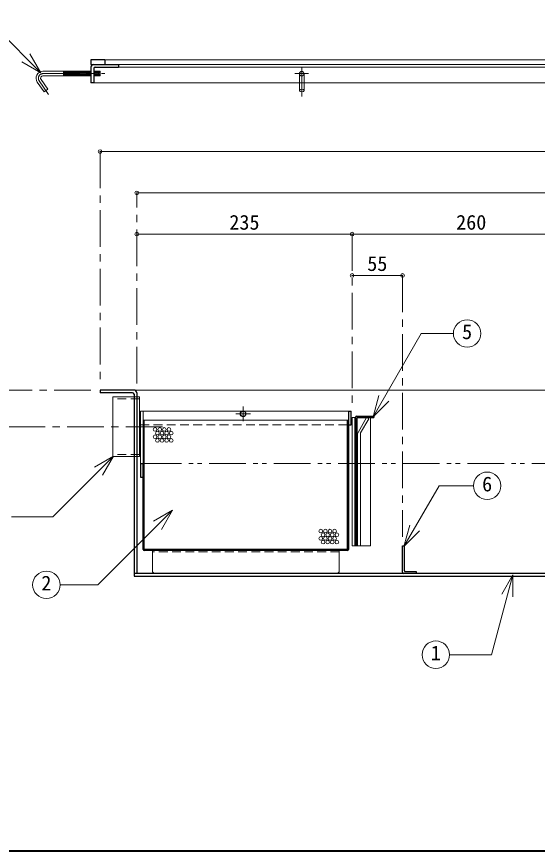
# Model space of a CAD drawing. Units: millimetres at full size, sheet at 1:8. Extents: x -1700 to 1540, y -1124 to 1124.
# Drawn here: x -981 to -413, y -1124 to -214 of the extents above; entities that cross this region are included whole.
import ezdxf
from ezdxf.enums import TextEntityAlignment as Align

# ---------------------------------------------------------------- set-up
doc = ezdxf.new("R2010")
doc.units = ezdxf.units.MM
doc.header["$LTSCALE"] = 8
doc.header["$PDMODE"] = 32
doc.header["$PDSIZE"] = 4
for name, pattern in [('CHAIN1', [8, 5, -1, 1, -1]), ('DASHED1', [1.8, 1.2, -0.6]), ('DOUBLE_CHAIN1', [8.8, 5, -1, 0.6, -0.6, 0.6, -1])]:
    doc.linetypes.add(name, pattern=pattern)
doc.layers.add('0-A', color=4, linetype='Continuous', lineweight=9)
doc.styles.add('ＭＳ ゴシック', font='')
doc.styles.get('ＭＳ ゴシック').set_extended_font_data('MS Gothic')

msp = doc.modelspace()

# ---------------------------------------------------------------- linework, layer by layer
at = {"layer": '0-A', "color": 7, "lineweight": 18}
for p, q in [((-954.62, -275.302), (-1016.016, -213.905)), ((-954.62, -275.302), (-966.62, -254.517)), ((-954.62, -275.302), (-975.405, -263.302)), ((185.163, -260.985), (-884.837, -260.985)), ((-869.837, -265.985), (170.163, -265.985)), ((-869.837, -268.985), (170.163, -268.985)), ((-952.232, -273.485), (-899.837, -273.485)), ((-952.232, -278.485), (-899.837, -278.485)), ((-896.837, -273.485), (-889.736, -273.485)), ((-896.837, -278.485), (-889.736, -278.485)), ((-889.736, -273.485), (-889.736, -278.485)), ((-958.376, -285.287), (-950.933, -295.917)), ((-954.28, -282.419), (-946.837, -293.049)), ((-946.837, -293.049), (-950.933, -295.917)), ((-591.912, -650.234), (-539.433, -559.337)), ((-539.433, -559.337), (-504.38, -559.337)), ((-591.912, -650.234), (-585.701, -627.052)), ((-852.837, -628.485), (-875.837, -628.485)), ((-875.837, -693.485), (-875.837, -628.485)), ((-846.837, -628.485), (-849.837, -628.485)), ((-846.837, -693.485), (-846.837, -628.485)), ((-591.912, -650.234), (-574.942, -633.263)), ((-845.837, -643.985), (-845.837, -700.985)), ((-845.837, -643.985), (-842.837, -643.985)), ((-842.837, -700.985), (-842.837, -643.985)), ((-842.837, -653.985), (-841.837, -653.985)), ((-841.837, -705.985), (-841.837, -653.985)), ((-614.837, -650.985), (-614.837, -790.985)), ((-611.837, -650.985), (-614.837, -650.985)), ((-611.837, -650.985), (-611.837, -790.985)), ((-608.435, -667.289), (-599.022, -650.985)), ((-605.636, -667.637), (-596.772, -652.284)), ((-599.022, -650.985), (-596.772, -652.284)), ((-608.837, -668.789), (-608.837, -790.985)), ((-605.837, -668.387), (-605.837, -790.985)), ((-875.356, -693.069), (-941.482, -759.195)), ((-875.356, -693.069), (-896.141, -705.069)), ((-875.356, -693.069), (-887.356, -713.853)), ((-852.837, -693.485), (-875.837, -693.485)), ((-846.837, -693.485), (-849.837, -693.485)), ((-558.27, -791.587), (-520.051, -725.389)), ((-520.051, -725.389), (-482.513, -725.389)), ((-810.972, -752.136), (-892.233, -833.397)), ((-810.972, -752.136), (-831.757, -764.136)), ((-810.972, -752.136), (-822.972, -772.921)), ((-986.593, -759.195), (-941.482, -759.195)), ((-558.27, -791.587), (-552.059, -768.405)), ((-558.27, -791.587), (-541.3, -774.616)), ((-614.837, -790.985), (-611.837, -790.985)), ((-608.837, -790.985), (-605.837, -790.985)), ((-832.837, -817.985), (-832.837, -795.985)), ((-628.825, -817.985), (-628.825, -795.985)), ((-439.361, -822.664), (-462.654, -909.594)), ((-439.361, -822.664), (-451.361, -843.448)), ((-439.361, -822.664), (-439.361, -846.664)), ((-933.463, -833.397), (-892.233, -833.397)), ((-508.523, -909.594), (-462.654, -909.594))]:
    msp.add_line(p, q, dxfattribs=at)
at = {"layer": '0-A', "color": 5, "lineweight": 25}
for p, q in [((-884.837, -260.985), (-899.837, -260.985)), ((-899.837, -260.985), (-899.837, -265.985)), ((-884.837, -260.985), (-884.837, -265.985)), ((-899.837, -265.985), (-869.837, -265.985)), ((-899.837, -268.985), (-899.837, -285.985)), ((-896.837, -270.485), (-896.837, -285.985)), ((-895.337, -268.985), (-869.837, -268.985)), ((-869.837, -265.985), (-869.837, -268.985)), ((-896.837, -285.985), (-899.837, -285.985)), ((-852.837, -620.985), (-889.837, -620.985)), ((-889.837, -620.985), (-889.837, -623.985)), ((-854.337, -623.985), (-889.837, -623.985)), ((-852.837, -625.485), (-852.837, -823.985)), ((-849.837, -623.985), (-849.837, -820.985)), ((-618.825, -643.985), (-618.825, -794.985)), ((-618.825, -643.985), (-615.837, -643.985)), ((-615.837, -658.985), (-615.837, -643.985)), ((-619.825, -653.985), (-618.825, -653.985)), ((-619.825, -794.485), (-619.825, -653.985)), ((-611.087, -650.985), (-611.087, -790.985)), ((-609.587, -649.485), (-591.087, -649.485)), ((-609.587, -651.735), (-609.587, -790.985)), ((-608.837, -650.985), (-591.087, -650.985)), ((-591.087, -649.485), (-591.087, -650.985)), ((-618.825, -658.985), (-615.837, -658.985)), ((-845.837, -700.985), (-842.837, -700.985)), ((-842.837, -794.985), (-842.837, -700.985)), ((-842.837, -705.985), (-841.837, -705.985)), ((-841.837, -794.485), (-841.837, -705.985)), ((-609.587, -790.985), (-611.087, -790.985)), ((-559.837, -819.485), (-559.837, -790.985)), ((-559.837, -790.985), (-557.837, -790.985)), ((-557.837, -818.235), (-557.837, -790.985)), ((-619.825, -795.985), (-841.837, -795.985)), ((-620.325, -794.985), (-841.337, -794.985)), ((-557.087, -818.985), (-544.837, -818.985)), ((-544.837, -818.985), (-544.837, -820.985)), ((153.163, -820.985), (-852.837, -820.985)), ((-852.837, -823.985), (153.163, -823.985))]:
    msp.add_line(p, q, dxfattribs=at)
at = {"layer": '0-A', "linetype": 'CHAIN1'}
for p, q in [((-669.837, -268.485), (-669.837, -300.917)), ((-952.232, -275.985), (-884.736, -275.985)), ((-662.337, -275.985), (-677.337, -275.985)), ((-956.328, -283.853), (-946.017, -298.578)), ((-889.837, -360.985), (-889.837, -610.985)), ((-849.837, -613.985), (-849.837, -405.985)), ((-614.837, -450.985), (-614.837, -640.985)), ((-559.837, -495.985), (-559.837, -780.985)), ((-899.837, -620.985), (-1089.837, -620.985)), ((-733.825, -638.985), (-733.825, -654.985)), ((-741.825, -646.985), (-725.825, -646.985)), ((-821.837, -660.985), (-1089.837, -660.985))]:
    msp.add_line(p, q, dxfattribs=at)
at = {"layer": '0-A'}
for p, q in [((-929.736, -273.485), (-929.736, -278.485)), ((-928.866, -278.485), (-929.274, -273.485)), ((-927.862, -278.485), (-928.271, -273.485)), ((-926.859, -278.485), (-927.267, -273.485)), ((-925.856, -278.485), (-926.264, -273.485)), ((-924.852, -278.485), (-925.261, -273.485)), ((-923.849, -278.485), (-924.257, -273.485)), ((-922.846, -278.485), (-923.254, -273.485)), ((-921.842, -278.485), (-922.251, -273.485)), ((-920.839, -278.485), (-921.247, -273.485)), ((-919.836, -278.485), (-920.244, -273.485)), ((-918.832, -278.485), (-919.241, -273.485)), ((-917.829, -278.485), (-918.237, -273.485)), ((-916.826, -278.485), (-917.234, -273.485)), ((-915.822, -278.485), (-916.231, -273.485)), ((-914.819, -278.485), (-915.227, -273.485)), ((-913.816, -278.485), (-914.224, -273.485)), ((-912.812, -278.485), (-913.221, -273.485)), ((-911.809, -278.485), (-912.217, -273.485)), ((-910.806, -278.485), (-911.214, -273.485)), ((-909.802, -278.485), (-910.211, -273.485)), ((-908.799, -278.485), (-909.207, -273.485)), ((-907.796, -278.485), (-908.204, -273.485)), ((-906.792, -278.485), (-907.201, -273.485)), ((-905.789, -278.485), (-906.197, -273.485)), ((-904.786, -278.485), (-905.194, -273.485)), ((-903.782, -278.485), (-904.191, -273.485)), ((-902.779, -278.485), (-903.187, -273.485)), ((-901.776, -278.485), (-902.184, -273.485)), ((-900.772, -278.485), (-901.181, -273.485)), ((-899.837, -277.652), (-900.177, -273.485)), ((-896.759, -278.485), (-896.837, -277.53)), ((-895.756, -278.485), (-896.164, -273.485)), ((-894.752, -278.485), (-895.161, -273.485)), ((-893.749, -278.485), (-894.157, -273.485)), ((-892.746, -278.485), (-893.154, -273.485)), ((-891.742, -278.485), (-892.151, -273.485)), ((-890.739, -278.485), (-891.147, -273.485)), ((-889.736, -278.485), (-890.144, -273.485)), ((10.163, -285.985), (-896.837, -285.985)), ((-672.337, -285.985), (-672.337, -294.483)), ((-667.337, -285.985), (-667.337, -294.483)), ((-889.837, -360.985), (190.163, -360.985)), ((150.163, -405.985), (-849.837, -405.985)), ((-849.837, -450.985), (-614.837, -450.985)), ((-614.837, -450.985), (-354.837, -450.985)), ((-614.837, -495.985), (-559.837, -495.985)), ((153.163, -620.985), (-852.837, -620.985)), ((-842.837, -643.985), (-618.825, -643.985)), ((-619.825, -653.985), (-841.837, -653.985)), ((-611.837, -650.985), (-611.087, -650.985)), ((-594.837, -790.985), (-594.837, -650.985)), ((-611.837, -790.985), (-611.087, -790.985)), ((-608.837, -790.985), (-609.587, -790.985)), ((-605.837, -790.985), (-594.837, -790.985))]:
    msp.add_line(p, q, dxfattribs=at)
at = {"layer": '0-A', "linetype": 'DASHED1'}
for p, q in [((-672.337, -285.985), (-672.337, -275.985)), ((-667.337, -285.985), (-667.337, -275.985)), ((-846.837, -630.735), (-875.837, -630.735)), ((-852.837, -628.485), (-849.837, -628.485)), ((-845.837, -658.985), (-618.825, -658.985)), ((-846.837, -691.235), (-875.837, -691.235)), ((-852.837, -693.485), (-849.837, -693.485)), ((-628.825, -797.485), (-832.837, -797.485))]:
    msp.add_line(p, q, dxfattribs=at)
at = {"layer": '0-A', "linetype": 'DOUBLE_CHAIN1'}
msp.add_line((-841.117, -700.985), (-14.837, -700.985), dxfattribs=at)
at = {"layer": '0-A', "color": 1, "lineweight": 40}
msp.add_line((1540.163, -1123.985), (-1699.837, -1123.985), dxfattribs=at)
at = {"layer": '0-A', "color": 5, "lineweight": 25}
msp.add_lwpolyline([(-845.837, -700.985), (-845.837, -715.985), (-842.837, -715.985)], dxfattribs=at)
at = {"layer": '0-A'}
for centre, radius in [((-669.837, -275.985), 2.5), ((-829.777, -663.954), 2), ((-824.777, -663.954), 2), ((-819.777, -663.954), 2), ((-814.777, -663.954), 2), ((-829.777, -671.954), 2), ((-827.277, -667.954), 2), ((-824.777, -671.954), 2), ((-822.277, -667.954), 2), ((-819.777, -671.954), 2), ((-817.277, -667.954), 2), ((-814.777, -671.954), 2), ((-812.277, -667.954), 2), ((-827.277, -675.954), 2), ((-822.277, -675.954), 2), ((-817.277, -675.954), 2), ((-812.277, -675.954), 2), ((-649.034, -774.844), 2), ((-644.034, -774.844), 2), ((-639.034, -774.844), 2), ((-634.034, -774.844), 2), ((-649.034, -782.844), 2), ((-646.534, -778.844), 2), ((-644.034, -782.844), 2), ((-641.534, -778.844), 2), ((-639.034, -782.844), 2), ((-636.534, -778.844), 2), ((-634.034, -782.844), 2), ((-631.534, -778.844), 2), ((-646.534, -786.844), 2), ((-641.534, -786.844), 2), ((-636.534, -786.844), 2), ((-631.534, -786.844), 2)]:
    msp.add_circle(centre, radius, dxfattribs=at)
at = {"layer": '0-A', "color": 7, "lineweight": 18}
for centre in [(-489.38, -559.337), (-467.513, -725.389), (-948.463, -833.397), (-523.523, -909.594)]:
    msp.add_circle(centre, 15, dxfattribs=at)
at = {"layer": '0-A', "color": 5, "lineweight": 25}
msp.add_circle((-733.825, -646.985), 3, dxfattribs=at)
for centre, radius, start, end in [((-896.837, -268.985), 3, 90, 180), ((-895.337, -270.485), 1.5, 90, 180), ((-854.337, -625.485), 1.5, 0, 90), ((-852.837, -623.985), 3, 0, 90), ((-609.587, -650.985), 1.5, 90, 180), ((-608.837, -651.735), 0.75, 90, 180), ((-841.837, -794.985), 1, 180, 270), ((-841.337, -794.485), 0.5, 180, 270), ((-620.325, -794.485), 0.5, 270, 0), ((-619.825, -794.985), 1, 270, 0), ((-557.087, -818.235), 0.75, 180, 270), ((-558.337, -819.485), 1.5, 180, 270)]:
    msp.add_arc(centre, radius, start, end, dxfattribs=at)
at = {"layer": '0-A', "color": 7, "lineweight": 18}
for centre, radius, start, end in [((-952.232, -280.985), 7.5, 90, 215), ((-952.232, -280.985), 2.5, 90, 215), ((-608.087, -652.485), 3, 90, 92.27697), ((-605.837, -668.789), 3, 150, 180), ((-604.337, -668.387), 1.5, 150, 180), ((-829.837, -817.985), 3, 180, 270), ((-631.825, -817.985), 3, 270, 0)]:
    msp.add_arc(centre, radius, start, end, dxfattribs=at)
at = {"layer": '0-A', "linetype": 'CHAIN1'}
msp.add_arc((-952.232, -280.985), 5, 90, 215, dxfattribs=at)
at = {"layer": '0-A'}
msp.add_ellipse((-669.837, -294.473), major_axis=(2.5, 0), ratio=0.57, dxfattribs=at)
at = {"layer": '0-A', "color": 1}
for p in [(-889.837, -360.985), (-849.837, -405.985), (-849.837, -450.985), (-614.837, -450.985), (-614.837, -495.985), (-559.837, -495.985)]:
    msp.add_point(p, dxfattribs=at)

# ---------------------------------------------------------------- texts
at = {"layer": '0-A', "color": 7, "style": 'ＭＳ ゴシック'}
for s, p in [('235', (-748.837, -450.985)), ('260', (-501.337, -450.985)), ('55', (-598.337, -495.985)), ('5', (-494.88, -570.337)), ('6', (-473.013, -736.389)), ('2', (-953.963, -844.397)), ('1', (-529.023, -920.594))]:
    msp.add_text(s, height=16.13, dxfattribs=at).set_placement(p, align=Align.BOTTOM_LEFT)

doc.saveas('drawing.dxf')
